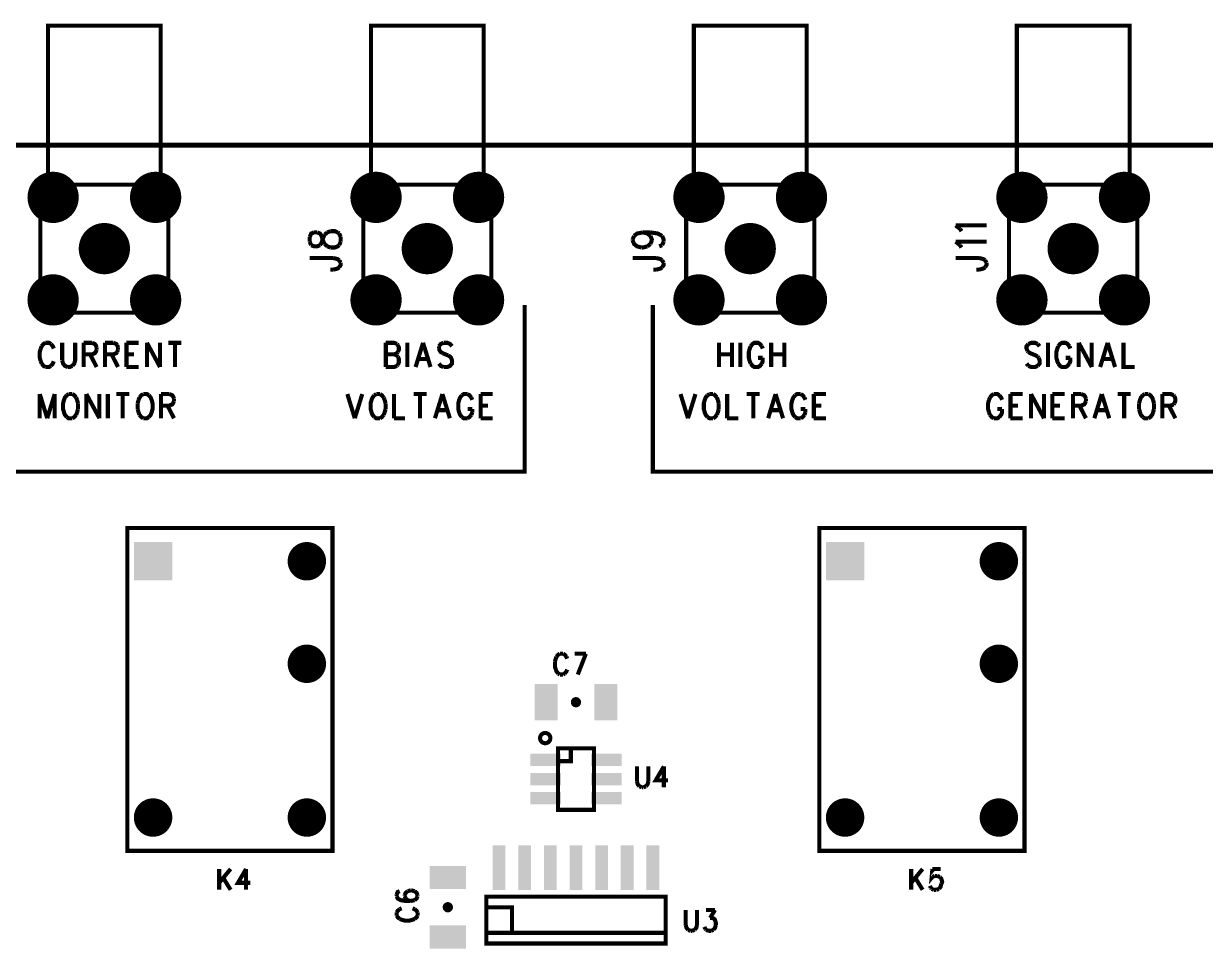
# Model space of a CAD drawing. Extents: x 7.99 to 15.49, y 7.55 to 10.6.
# Drawn here: x 10.672 to 12.978, y 8.793 to 10.599 of the extents above; entities that cross this region are included whole.
import ezdxf

# ---------------------------------------------------------------- set-up
doc = ezdxf.new("R2010")
doc.units = 0
doc.layers.get('0').update_dxf_attribs({"linetype": 'CONTINUOUS'})
doc.layers.add('ASSEMBLY_PHO', color=7, linetype='CONTINUOUS')

# ---------------------------------------------------------------- blocks, each defined once
blk = doc.blocks.new('ROUND_2')
at = {"const_width": 0.05}
blk.add_lwpolyline([(-0.025, 0, 1), (0.025, 0, 1)], format="xyb", close=True, dxfattribs=at)
blk = doc.blocks.new('SQUARE_3')
blk.add_solid([(-0.0375, -0.0375), (-0.0375, 0.0375), (0.0375, -0.0375), (0.0375, 0.0375)])
blk = doc.blocks.new('ROUND_4')
at = {"const_width": 0.0375}
blk.add_lwpolyline([(-0.01875, 0, 1), (0.01875, 0, 1)], format="xyb", close=True, dxfattribs=at)
blk = doc.blocks.new('RECTANGLE_65')
blk.add_solid([(-0.0225, -0.0355), (-0.0225, 0.0355), (0.0225, -0.0355), (0.0225, 0.0355)])
blk = doc.blocks.new('RECTANGLE_72')
blk.add_solid([(-0.0355, -0.0225), (-0.0355, 0.0225), (0.0355, -0.0225), (0.0355, 0.0225)])
blk = doc.blocks.new('RECTANGLE_200')
blk.add_solid([(-0.0125, -0.0435), (-0.0125, 0.0435), (0.0125, -0.0435), (0.0125, 0.0435)])
blk = doc.blocks.new('RECTANGLE_201')
blk.add_solid([(-0.03, -0.012), (-0.03, 0.012), (0.03, -0.012), (0.03, 0.012)])

msp = doc.modelspace()

# ---------------------------------------------------------------- linework, layer by layer
at = {"layer": 'ASSEMBLY_PHO'}
for points, const_width in [([(10.72, 10.285), (10.72, 10.595), (10.94, 10.595), (10.94, 10.28401)], 0.008), ([(11.35, 10.285), (11.35, 10.595), (11.57, 10.595), (11.57, 10.28401)], 0.008), ([(11.98, 10.285), (11.98, 10.595), (12.2, 10.595), (12.2, 10.28401)], 0.008), ([(12.61, 10.285), (12.61, 10.595), (12.83, 10.595), (12.83, 10.28401)], 0.008), ([(8, 8), (15.48, 8), (15.48, 10.362), (8, 10.362), (8, 8)], 0.01), ([(10.705, 10.035), (10.705, 10.285), (10.955, 10.285), (10.955, 10.035), (10.705, 10.035)], 0.008), ([(11.335, 10.035), (11.335, 10.285), (11.585, 10.285), (11.585, 10.035), (11.335, 10.035)], 0.008), ([(11.965, 10.035), (11.965, 10.285), (12.215, 10.285), (12.215, 10.035), (11.965, 10.035)], 0.008), ([(12.595, 10.035), (12.595, 10.285), (12.845, 10.285), (12.845, 10.035), (12.595, 10.035)], 0.008), ([(11.23925, 10.19172), (11.2335, 10.18945), (11.23062, 10.18263)], 0.008), ([(11.245, 10.19172), (11.23925, 10.19172)], 0.008), ([(11.25362, 10.1849), (11.25075, 10.18945), (11.245, 10.19172)], 0.008), ([(11.25362, 10.17127), (11.2565, 10.18036), (11.25937, 10.18718)], 0.008), ([(11.25937, 10.18718), (11.26512, 10.19172)], 0.008), ([(11.26512, 10.19172), (11.27087, 10.194)], 0.008), ([(11.27087, 10.194), (11.2795, 10.194), (11.28525, 10.19172)], 0.008), ([(11.28525, 10.19172), (11.28812, 10.18945)], 0.008), ([(11.28812, 10.18945), (11.291, 10.18263)], 0.008), ([(11.8635, 10.1849), (11.86925, 10.18945), (11.88075, 10.19172)], 0.008), ([(11.88075, 10.19172), (11.88937, 10.18945)], 0.008), ([(11.88075, 10.19172), (11.89512, 10.19172)], 0.008), ([(11.88937, 10.18945), (11.89512, 10.1849)], 0.008), ([(11.89512, 10.19172), (11.9095, 10.18945), (11.91812, 10.1849)], 0.008), ([(12.49925, 10.19854), (12.49062, 10.20536)], 0.008), ([(12.49062, 10.20536), (12.551, 10.20536)], 0.008), ([(12.50212, 10.194), (12.49925, 10.19854)], 0.008), ([(11.23062, 10.18263), (11.23062, 10.17354)], 0.008), ([(11.23062, 10.17354), (11.2335, 10.16672)], 0.008), ([(11.2335, 10.16672), (11.23925, 10.16445), (11.245, 10.16445), (11.25075, 10.16672)], 0.008), ([(11.25075, 10.16672), (11.25362, 10.17127)], 0.008), ([(11.2565, 10.17581), (11.25362, 10.1849)], 0.008), ([(11.25937, 10.169), (11.2565, 10.17581)], 0.008), ([(11.26512, 10.16445), (11.25937, 10.169)], 0.008), ([(11.27087, 10.16218), (11.26512, 10.16445)], 0.008), ([(11.28812, 10.16672), (11.28525, 10.16445), (11.2795, 10.16218), (11.27087, 10.16218)], 0.008), ([(11.291, 10.17354), (11.28812, 10.16672)], 0.008), ([(11.291, 10.18263), (11.291, 10.17354)], 0.008), ([(11.86062, 10.17809), (11.8635, 10.1849)], 0.008), ([(11.86062, 10.17581), (11.86062, 10.17809)], 0.008), ([(11.87787, 10.16218), (11.86925, 10.16445), (11.8635, 10.169), (11.86062, 10.17581)], 0.008), ([(11.88937, 10.16445), (11.88075, 10.16218), (11.87787, 10.16218)], 0.008), ([(11.89512, 10.169), (11.88937, 10.16445)], 0.008), ([(11.89512, 10.1849), (11.898, 10.17809), (11.898, 10.17581)], 0.008), ([(11.898, 10.17581), (11.89512, 10.169)], 0.008), ([(11.91812, 10.16672), (11.91237, 10.16445)], 0.008), ([(11.91812, 10.1849), (11.921, 10.17809), (11.921, 10.17354)], 0.008), ([(11.921, 10.17354), (11.91812, 10.16672)], 0.008), ([(12.49925, 10.16672), (12.49062, 10.17354)], 0.008), ([(12.49062, 10.17354), (12.551, 10.17354)], 0.008), ([(12.50212, 10.16218), (12.49925, 10.16672)], 0.008), ([(11.23062, 10.14172), (11.27662, 10.14172)], 0.008), ([(11.27662, 10.14172), (11.28525, 10.13945), (11.28812, 10.13718)], 0.008), ([(11.86062, 10.14172), (11.90662, 10.14172)], 0.008), ([(11.90662, 10.14172), (11.91525, 10.13945), (11.91812, 10.13718)], 0.008), ([(12.49062, 10.14172), (12.53662, 10.14172)], 0.008), ([(12.53662, 10.14172), (12.54525, 10.13945), (12.54812, 10.13718)], 0.008), ([(11.27662, 10.119), (11.27087, 10.119)], 0.008), ([(11.28812, 10.12354), (11.28525, 10.12127), (11.27662, 10.119)], 0.008), ([(11.28812, 10.13718), (11.291, 10.13263)], 0.008), ([(11.291, 10.13263), (11.291, 10.12809), (11.28812, 10.12354)], 0.008), ([(11.90662, 10.119), (11.90087, 10.119)], 0.008), ([(11.91812, 10.12354), (11.91525, 10.12127), (11.90662, 10.119)], 0.008), ([(11.91812, 10.13718), (11.921, 10.13263)], 0.008), ([(11.921, 10.13263), (11.921, 10.12809), (11.91812, 10.12354)], 0.008), ([(12.53662, 10.119), (12.53087, 10.119)], 0.008), ([(12.54812, 10.12354), (12.54525, 10.12127), (12.53662, 10.119)], 0.008), ([(12.54812, 10.13718), (12.551, 10.13263)], 0.008), ([(12.551, 10.13263), (12.551, 10.12809), (12.54812, 10.12354)], 0.008), ([(10.075, 9.725), (11.65, 9.725), (11.65, 10.05)], 0.008), ([(13.45, 9.725), (11.9, 9.725), (11.9, 10.05)], 0.008), ([(10.70581, 9.965), (10.704, 9.95825), (10.704, 9.947), (10.70581, 9.94025)], 0.008), ([(10.70763, 9.9695), (10.70581, 9.965)], 0.008), ([(10.7149, 9.97625), (10.71127, 9.974), (10.70763, 9.9695)], 0.008), ([(10.72581, 9.974), (10.72218, 9.97625), (10.7149, 9.97625)], 0.008), ([(10.73127, 9.965), (10.72945, 9.9695), (10.72581, 9.974)], 0.008), ([(10.74763, 9.97625), (10.74763, 9.9425)], 0.008), ([(10.76763, 9.93125), (10.77127, 9.93575), (10.77309, 9.9425), (10.77309, 9.97625)], 0.008), ([(10.78945, 9.97625), (10.78945, 9.929)], 0.008), ([(10.78945, 9.97625), (10.80581, 9.97625)], 0.008), ([(10.80581, 9.97625), (10.81127, 9.974), (10.81309, 9.97175), (10.8149, 9.96725)], 0.008), ([(10.8149, 9.96275), (10.81309, 9.95825), (10.81127, 9.956), (10.80581, 9.95375)], 0.008), ([(10.8149, 9.96725), (10.8149, 9.96275)], 0.008), ([(10.83127, 9.97625), (10.83127, 9.929)], 0.008), ([(10.83127, 9.97625), (10.84763, 9.97625)], 0.008), ([(10.84763, 9.97625), (10.85309, 9.974), (10.8549, 9.97175)], 0.008), ([(10.8549, 9.95825), (10.85309, 9.956), (10.84763, 9.95375)], 0.008), ([(10.8549, 9.97175), (10.85672, 9.96725)], 0.008), ([(10.85672, 9.96275), (10.8549, 9.95825)], 0.008), ([(10.85672, 9.96725), (10.85672, 9.96275)], 0.008), ([(10.87309, 9.97625), (10.87309, 9.929)], 0.008), ([(10.87309, 9.97625), (10.89672, 9.97625)], 0.008), ([(10.91309, 9.97625), (10.91309, 9.929)], 0.008), ([(10.91309, 9.97625), (10.93854, 9.929)], 0.008), ([(10.93854, 9.97625), (10.93854, 9.929)], 0.008), ([(10.9549, 9.97625), (10.98036, 9.97625)], 0.008), ([(10.96763, 9.97625), (10.96763, 9.929)], 0.008), ([(11.379, 9.97625), (11.379, 9.929)], 0.008), ([(11.379, 9.97625), (11.39536, 9.97625), (11.40081, 9.974)], 0.008), ([(11.40081, 9.956), (11.39536, 9.95375)], 0.008), ([(11.40081, 9.974), (11.40263, 9.97175)], 0.008), ([(11.40263, 9.95825), (11.40081, 9.956)], 0.008), ([(11.40263, 9.97175), (11.40445, 9.96725), (11.40445, 9.96275), (11.40263, 9.95825)], 0.008), ([(11.42081, 9.97625), (11.42081, 9.929)], 0.008), ([(11.45172, 9.97625), (11.43718, 9.929)], 0.008), ([(11.45172, 9.97625), (11.46627, 9.929)], 0.008), ([(11.49172, 9.97625), (11.48627, 9.974), (11.48263, 9.9695)], 0.008), ([(11.48263, 9.9695), (11.48263, 9.965)], 0.008), ([(11.48263, 9.965), (11.48445, 9.9605), (11.48627, 9.95825), (11.4899, 9.956)], 0.008), ([(11.4899, 9.956), (11.50081, 9.9515)], 0.008), ([(11.50809, 9.9695), (11.50445, 9.974), (11.499, 9.97625), (11.49172, 9.97625)], 0.008), ([(12.029, 9.97625), (12.029, 9.929)], 0.008), ([(12.05445, 9.97625), (12.05445, 9.929)], 0.008), ([(12.07081, 9.97625), (12.07081, 9.929)], 0.008), ([(12.09081, 9.9695), (12.089, 9.965), (12.08718, 9.95825), (12.08718, 9.947), (12.089, 9.94025), (12.09081, 9.93575)], 0.008), ([(12.11263, 9.9695), (12.109, 9.974), (12.10536, 9.97625), (12.09809, 9.97625), (12.09445, 9.974), (12.09081, 9.9695)], 0.008), ([(12.11445, 9.965), (12.11263, 9.9695)], 0.008), ([(12.13081, 9.97625), (12.13081, 9.929)], 0.008), ([(12.15627, 9.97625), (12.15627, 9.929)], 0.008), ([(12.63263, 9.974), (12.629, 9.9695), (12.629, 9.965), (12.63081, 9.9605)], 0.008), ([(12.63081, 9.9605), (12.63263, 9.95825)], 0.008), ([(12.65081, 9.974), (12.64536, 9.97625), (12.63809, 9.97625), (12.63263, 9.974)], 0.008), ([(12.63263, 9.95825), (12.63627, 9.956), (12.64718, 9.9515), (12.65081, 9.94925)], 0.008), ([(12.65445, 9.9695), (12.65081, 9.974)], 0.008), ([(12.67081, 9.97625), (12.67081, 9.929)], 0.008), ([(12.69081, 9.9695), (12.689, 9.965), (12.68718, 9.95825), (12.68718, 9.947), (12.689, 9.94025), (12.69081, 9.93575)], 0.008), ([(12.71263, 9.9695), (12.709, 9.974), (12.70536, 9.97625), (12.69809, 9.97625), (12.69445, 9.974), (12.69081, 9.9695)], 0.008), ([(12.71445, 9.965), (12.71263, 9.9695)], 0.008), ([(12.73081, 9.97625), (12.73081, 9.929)], 0.008), ([(12.73081, 9.97625), (12.75627, 9.929)], 0.008), ([(12.75627, 9.97625), (12.75627, 9.929)], 0.008), ([(12.78718, 9.97625), (12.77263, 9.929)], 0.008), ([(12.78718, 9.97625), (12.80172, 9.929)], 0.008), ([(12.81809, 9.97625), (12.81809, 9.929), (12.8399, 9.929)], 0.008), ([(10.70581, 9.94025), (10.70763, 9.93575)], 0.008), ([(10.70763, 9.93575), (10.71127, 9.93125), (10.7149, 9.929)], 0.008), ([(10.72581, 9.93125), (10.72945, 9.93575), (10.73127, 9.94025)], 0.008), ([(10.74763, 9.9425), (10.74945, 9.93575), (10.75309, 9.93125), (10.75854, 9.929)], 0.008), ([(10.80581, 9.95375), (10.78945, 9.95375)], 0.008), ([(10.80218, 9.95375), (10.8149, 9.929)], 0.008), ([(10.84763, 9.95375), (10.83127, 9.95375)], 0.008), ([(10.844, 9.95375), (10.85672, 9.929)], 0.008), ([(10.87309, 9.95375), (10.88763, 9.95375)], 0.008), ([(11.379, 9.95375), (11.39536, 9.95375), (11.40081, 9.9515)], 0.008), ([(11.40081, 9.9515), (11.40263, 9.94925)], 0.008), ([(11.40263, 9.9335), (11.40081, 9.93125)], 0.008), ([(11.40263, 9.94925), (11.40445, 9.94475), (11.40445, 9.938), (11.40263, 9.9335)], 0.008), ([(11.44263, 9.94475), (11.46081, 9.94475)], 0.008), ([(11.49172, 9.929), (11.48627, 9.93125), (11.48263, 9.93575)], 0.008), ([(11.50081, 9.9515), (11.50445, 9.94925), (11.50627, 9.947), (11.50809, 9.9425), (11.50809, 9.93575), (11.50445, 9.93125), (11.499, 9.929), (11.49172, 9.929)], 0.008), ([(12.029, 9.95375), (12.05445, 9.95375)], 0.008), ([(12.09081, 9.93575), (12.09445, 9.93125), (12.09809, 9.929), (12.10536, 9.929), (12.109, 9.93125), (12.11263, 9.93575)], 0.008), ([(12.10536, 9.947), (12.11445, 9.947)], 0.008), ([(12.11263, 9.93575), (12.11445, 9.94025), (12.11445, 9.947)], 0.008), ([(12.13081, 9.95375), (12.15627, 9.95375)], 0.008), ([(12.63263, 9.93125), (12.629, 9.93575)], 0.008), ([(12.65081, 9.94925), (12.65263, 9.947)], 0.008), ([(12.65263, 9.947), (12.65445, 9.9425), (12.65445, 9.93575), (12.65081, 9.93125)], 0.008), ([(12.69081, 9.93575), (12.69445, 9.93125), (12.69809, 9.929), (12.70536, 9.929), (12.709, 9.93125), (12.71263, 9.93575)], 0.008), ([(12.70536, 9.947), (12.71445, 9.947)], 0.008), ([(12.71263, 9.93575), (12.71445, 9.94025), (12.71445, 9.947)], 0.008), ([(12.77809, 9.94475), (12.79627, 9.94475)], 0.008), ([(10.7149, 9.929), (10.72218, 9.929), (10.72581, 9.93125)], 0.008), ([(10.75854, 9.929), (10.76218, 9.929), (10.76763, 9.93125)], 0.008), ([(10.87309, 9.929), (10.89672, 9.929)], 0.008), ([(11.40081, 9.93125), (11.39536, 9.929), (11.379, 9.929)], 0.008), ([(12.65081, 9.93125), (12.64536, 9.929), (12.63809, 9.929), (12.63263, 9.93125)], 0.008), ([(10.704, 9.87625), (10.704, 9.829)], 0.008), ([(10.704, 9.87625), (10.71854, 9.829)], 0.008), ([(10.73309, 9.87625), (10.71854, 9.829)], 0.008), ([(10.73309, 9.87625), (10.73309, 9.829)], 0.008), ([(10.75672, 9.874), (10.75309, 9.8695), (10.75127, 9.865), (10.74945, 9.85825), (10.74945, 9.847), (10.75127, 9.84025), (10.75309, 9.83575), (10.75672, 9.83125)], 0.008), ([(10.76036, 9.87625), (10.75672, 9.874)], 0.008), ([(10.76763, 9.87625), (10.76036, 9.87625)], 0.008), ([(10.7749, 9.8695), (10.77127, 9.874), (10.76763, 9.87625)], 0.008), ([(10.77672, 9.865), (10.7749, 9.8695)], 0.008), ([(10.77854, 9.85825), (10.77672, 9.865)], 0.008), ([(10.7949, 9.87625), (10.7949, 9.829)], 0.008), ([(10.7949, 9.87625), (10.82036, 9.829)], 0.008), ([(10.82036, 9.87625), (10.82036, 9.829)], 0.008), ([(10.83672, 9.87625), (10.83672, 9.829)], 0.008), ([(10.85309, 9.87625), (10.87854, 9.87625)], 0.008), ([(10.86581, 9.87625), (10.86581, 9.829)], 0.008), ([(10.89672, 9.865), (10.8949, 9.85825)], 0.008), ([(10.89854, 9.8695), (10.89672, 9.865)], 0.008), ([(10.90581, 9.87625), (10.90218, 9.874), (10.89854, 9.8695)], 0.008), ([(10.91672, 9.874), (10.91309, 9.87625), (10.90581, 9.87625)], 0.008), ([(10.91672, 9.83125), (10.92036, 9.83575), (10.92218, 9.84025), (10.924, 9.847), (10.924, 9.85825), (10.92218, 9.865), (10.92036, 9.8695), (10.91672, 9.874)], 0.008), ([(10.94036, 9.87625), (10.94036, 9.829)], 0.008), ([(10.94036, 9.87625), (10.95672, 9.87625)], 0.008), ([(10.95672, 9.87625), (10.96218, 9.874), (10.964, 9.87175), (10.96581, 9.86725)], 0.008), ([(10.96581, 9.86725), (10.96581, 9.86275)], 0.008), ([(11.304, 9.87625), (11.31854, 9.829)], 0.008), ([(11.33309, 9.87625), (11.31854, 9.829)], 0.008), ([(11.35672, 9.874), (11.35309, 9.8695), (11.35127, 9.865), (11.34945, 9.85825), (11.34945, 9.847), (11.35127, 9.84025), (11.35309, 9.83575), (11.35672, 9.83125)], 0.008), ([(11.36036, 9.87625), (11.35672, 9.874)], 0.008), ([(11.36763, 9.87625), (11.36036, 9.87625)], 0.008), ([(11.3749, 9.8695), (11.37127, 9.874), (11.36763, 9.87625)], 0.008), ([(11.37672, 9.865), (11.3749, 9.8695)], 0.008), ([(11.37854, 9.85825), (11.37672, 9.865)], 0.008), ([(11.3949, 9.87625), (11.3949, 9.829)], 0.008), ([(11.43309, 9.87625), (11.45854, 9.87625)], 0.008), ([(11.44581, 9.87625), (11.44581, 9.829)], 0.008), ([(11.48945, 9.87625), (11.4749, 9.829)], 0.008), ([(11.48945, 9.87625), (11.504, 9.829)], 0.008), ([(11.52763, 9.874), (11.524, 9.8695), (11.52218, 9.865), (11.52036, 9.85825), (11.52036, 9.847), (11.52218, 9.84025), (11.524, 9.83575), (11.52763, 9.83125)], 0.008), ([(11.53854, 9.87625), (11.53127, 9.87625), (11.52763, 9.874)], 0.008), ([(11.54581, 9.8695), (11.54218, 9.874), (11.53854, 9.87625)], 0.008), ([(11.54763, 9.865), (11.54581, 9.8695)], 0.008), ([(11.564, 9.87625), (11.564, 9.829)], 0.008), ([(11.564, 9.87625), (11.58763, 9.87625)], 0.008), ([(11.954, 9.87625), (11.96854, 9.829)], 0.008), ([(11.98309, 9.87625), (11.96854, 9.829)], 0.008), ([(12.00672, 9.874), (12.00309, 9.8695), (12.00127, 9.865), (11.99945, 9.85825), (11.99945, 9.847), (12.00127, 9.84025), (12.00309, 9.83575), (12.00672, 9.83125)], 0.008), ([(12.01036, 9.87625), (12.00672, 9.874)], 0.008), ([(12.01763, 9.87625), (12.01036, 9.87625)], 0.008), ([(12.0249, 9.8695), (12.02127, 9.874), (12.01763, 9.87625)], 0.008), ([(12.02672, 9.865), (12.0249, 9.8695)], 0.008), ([(12.02854, 9.85825), (12.02672, 9.865)], 0.008), ([(12.0449, 9.87625), (12.0449, 9.829)], 0.008), ([(12.08309, 9.87625), (12.10854, 9.87625)], 0.008), ([(12.09581, 9.87625), (12.09581, 9.829)], 0.008), ([(12.13945, 9.87625), (12.1249, 9.829)], 0.008), ([(12.13945, 9.87625), (12.154, 9.829)], 0.008), ([(12.17763, 9.874), (12.174, 9.8695), (12.17218, 9.865), (12.17036, 9.85825), (12.17036, 9.847), (12.17218, 9.84025), (12.174, 9.83575), (12.17763, 9.83125)], 0.008), ([(12.18854, 9.87625), (12.18127, 9.87625), (12.17763, 9.874)], 0.008), ([(12.19581, 9.8695), (12.19218, 9.874), (12.18854, 9.87625)], 0.008), ([(12.19763, 9.865), (12.19581, 9.8695)], 0.008), ([(12.214, 9.87625), (12.214, 9.829)], 0.008), ([(12.214, 9.87625), (12.23763, 9.87625)], 0.008), ([(12.55581, 9.865), (12.554, 9.85825), (12.554, 9.847), (12.55581, 9.84025)], 0.008), ([(12.55763, 9.8695), (12.55581, 9.865)], 0.008), ([(12.5649, 9.87625), (12.56127, 9.874), (12.55763, 9.8695)], 0.008), ([(12.57581, 9.874), (12.57218, 9.87625), (12.5649, 9.87625)], 0.008), ([(12.58127, 9.865), (12.57945, 9.8695), (12.57581, 9.874)], 0.008), ([(12.59763, 9.87625), (12.59763, 9.829)], 0.008), ([(12.59763, 9.87625), (12.62127, 9.87625)], 0.008), ([(12.63763, 9.87625), (12.63763, 9.829)], 0.008), ([(12.63763, 9.87625), (12.66309, 9.829)], 0.008), ([(12.66309, 9.87625), (12.66309, 9.829)], 0.008), ([(12.67945, 9.87625), (12.67945, 9.829)], 0.008), ([(12.67945, 9.87625), (12.70309, 9.87625)], 0.008), ([(12.71945, 9.87625), (12.71945, 9.829)], 0.008), ([(12.71945, 9.87625), (12.73581, 9.87625)], 0.008), ([(12.73581, 9.87625), (12.74127, 9.874), (12.74309, 9.87175), (12.7449, 9.86725)], 0.008), ([(12.7449, 9.86725), (12.7449, 9.86275)], 0.008), ([(12.77581, 9.87625), (12.76127, 9.829)], 0.008), ([(12.77581, 9.87625), (12.79036, 9.829)], 0.008), ([(12.80672, 9.87625), (12.83218, 9.87625)], 0.008), ([(12.81945, 9.87625), (12.81945, 9.829)], 0.008), ([(12.85581, 9.874), (12.85218, 9.8695), (12.85036, 9.865), (12.84854, 9.85825)], 0.008), ([(12.85945, 9.87625), (12.85581, 9.874)], 0.008), ([(12.86672, 9.87625), (12.85945, 9.87625)], 0.008), ([(12.87581, 9.865), (12.874, 9.8695), (12.87036, 9.874), (12.86672, 9.87625)], 0.008), ([(12.87763, 9.85825), (12.87581, 9.865)], 0.008), ([(12.894, 9.87625), (12.894, 9.829)], 0.008), ([(12.894, 9.87625), (12.91036, 9.87625), (12.91581, 9.874)], 0.008), ([(12.91581, 9.874), (12.91763, 9.87175)], 0.008), ([(12.91763, 9.87175), (12.91945, 9.86725), (12.91945, 9.86275), (12.91763, 9.85825)], 0.008), ([(10.7749, 9.83575), (10.77672, 9.84025)], 0.008), ([(10.77672, 9.84025), (10.77854, 9.847)], 0.008), ([(10.77854, 9.847), (10.77854, 9.85825)], 0.008), ([(10.8949, 9.85825), (10.8949, 9.847)], 0.008), ([(10.8949, 9.847), (10.89672, 9.84025)], 0.008), ([(10.89672, 9.84025), (10.89854, 9.83575)], 0.008), ([(10.95672, 9.85375), (10.94036, 9.85375)], 0.008), ([(10.95309, 9.85375), (10.96581, 9.829)], 0.008), ([(10.96581, 9.86275), (10.964, 9.85825), (10.96218, 9.856), (10.95672, 9.85375)], 0.008), ([(11.3749, 9.83575), (11.37672, 9.84025)], 0.008), ([(11.37672, 9.84025), (11.37854, 9.847)], 0.008), ([(11.37854, 9.847), (11.37854, 9.85825)], 0.008), ([(11.48036, 9.84475), (11.49854, 9.84475)], 0.008), ([(11.53854, 9.847), (11.54763, 9.847)], 0.008), ([(11.54581, 9.83575), (11.54763, 9.84025)], 0.008), ([(11.54763, 9.84025), (11.54763, 9.847)], 0.008), ([(11.564, 9.85375), (11.57854, 9.85375)], 0.008), ([(12.0249, 9.83575), (12.02672, 9.84025)], 0.008), ([(12.02672, 9.84025), (12.02854, 9.847)], 0.008), ([(12.02854, 9.847), (12.02854, 9.85825)], 0.008), ([(12.13036, 9.84475), (12.14854, 9.84475)], 0.008), ([(12.18854, 9.847), (12.19763, 9.847)], 0.008), ([(12.19581, 9.83575), (12.19763, 9.84025)], 0.008), ([(12.19763, 9.84025), (12.19763, 9.847)], 0.008), ([(12.214, 9.85375), (12.22854, 9.85375)], 0.008), ([(12.55581, 9.84025), (12.55763, 9.83575)], 0.008), ([(12.57218, 9.847), (12.58127, 9.847)], 0.008), ([(12.57581, 9.83125), (12.57945, 9.83575), (12.58127, 9.84025), (12.58127, 9.847)], 0.008), ([(12.59763, 9.85375), (12.61218, 9.85375)], 0.008), ([(12.67945, 9.85375), (12.694, 9.85375)], 0.008), ([(12.73581, 9.85375), (12.71945, 9.85375)], 0.008), ([(12.73218, 9.85375), (12.7449, 9.829)], 0.008), ([(12.7449, 9.86275), (12.74309, 9.85825), (12.74127, 9.856), (12.73581, 9.85375)], 0.008), ([(12.76672, 9.84475), (12.7849, 9.84475)], 0.008), ([(12.84854, 9.85825), (12.84854, 9.847)], 0.008), ([(12.84854, 9.847), (12.85036, 9.84025), (12.85218, 9.83575), (12.85581, 9.83125)], 0.008), ([(12.86672, 9.829), (12.87036, 9.83125), (12.874, 9.83575), (12.87581, 9.84025)], 0.008), ([(12.87581, 9.84025), (12.87763, 9.847)], 0.008), ([(12.87763, 9.847), (12.87763, 9.85825)], 0.008), ([(12.91581, 9.856), (12.91036, 9.85375), (12.894, 9.85375)], 0.008), ([(12.90672, 9.85375), (12.91945, 9.829)], 0.008), ([(12.91763, 9.85825), (12.91581, 9.856)], 0.008), ([(10.75672, 9.83125), (10.76036, 9.829), (10.76763, 9.829)], 0.008), ([(10.76763, 9.829), (10.77127, 9.83125), (10.7749, 9.83575)], 0.008), ([(10.89854, 9.83575), (10.90218, 9.83125), (10.90581, 9.829)], 0.008), ([(10.90581, 9.829), (10.91309, 9.829), (10.91672, 9.83125)], 0.008), ([(11.35672, 9.83125), (11.36036, 9.829), (11.36763, 9.829)], 0.008), ([(11.36763, 9.829), (11.37127, 9.83125), (11.3749, 9.83575)], 0.008), ([(11.3949, 9.829), (11.41672, 9.829)], 0.008), ([(11.52763, 9.83125), (11.53127, 9.829), (11.53854, 9.829)], 0.008), ([(11.53854, 9.829), (11.54218, 9.83125), (11.54581, 9.83575)], 0.008), ([(11.564, 9.829), (11.58763, 9.829)], 0.008), ([(12.00672, 9.83125), (12.01036, 9.829), (12.01763, 9.829)], 0.008), ([(12.01763, 9.829), (12.02127, 9.83125), (12.0249, 9.83575)], 0.008), ([(12.0449, 9.829), (12.06672, 9.829)], 0.008), ([(12.17763, 9.83125), (12.18127, 9.829), (12.18854, 9.829)], 0.008), ([(12.18854, 9.829), (12.19218, 9.83125), (12.19581, 9.83575)], 0.008), ([(12.214, 9.829), (12.23763, 9.829)], 0.008), ([(12.55763, 9.83575), (12.56127, 9.83125), (12.5649, 9.829)], 0.008), ([(12.5649, 9.829), (12.57218, 9.829), (12.57581, 9.83125)], 0.008), ([(12.59763, 9.829), (12.62127, 9.829)], 0.008), ([(12.67945, 9.829), (12.70309, 9.829)], 0.008), ([(12.85581, 9.83125), (12.85945, 9.829), (12.86672, 9.829)], 0.008), ([(10.875, 9.615), (10.875, 8.985), (11.275, 8.985), (11.275, 9.615), (10.875, 9.615)], 0.008), ([(12.225, 9.615), (12.225, 8.985), (12.625, 8.985), (12.625, 9.615), (12.225, 9.615)], 0.008), ([(11.71218, 9.36387), (11.71059, 9.36), (11.709, 9.35418)], 0.008), ([(11.71854, 9.36968), (11.71536, 9.36775), (11.71218, 9.36387)], 0.008), ([(11.7249, 9.36968), (11.71854, 9.36968)], 0.008), ([(11.73127, 9.36387), (11.72809, 9.36775), (11.7249, 9.36968)], 0.008), ([(11.73286, 9.36), (11.73127, 9.36387)], 0.008), ([(11.74718, 9.36968), (11.76945, 9.36968)], 0.008), ([(11.76945, 9.36968), (11.75354, 9.329)], 0.008), ([(11.709, 9.35418), (11.709, 9.3445), (11.71059, 9.33868)], 0.008), ([(11.71059, 9.33868), (11.71218, 9.33481), (11.71536, 9.33093)], 0.008), ([(11.72809, 9.33093), (11.73127, 9.33481), (11.73286, 9.33868)], 0.008), ([(11.71536, 9.33093), (11.71854, 9.329)], 0.008), ([(11.71854, 9.329), (11.7249, 9.329)], 0.008), ([(11.7249, 9.329), (11.72809, 9.33093)], 0.008), ([(11.715, 9.185), (11.715, 9.065), (11.785, 9.065), (11.785, 9.185), (11.715, 9.185)], 0.008), ([(11.74, 9.185), (11.74, 9.16), (11.715, 9.16)], 0.008), ([(11.869, 9.14968), (11.869, 9.12062)], 0.008), ([(11.89127, 9.12062), (11.89127, 9.14968)], 0.008), ([(11.9215, 9.14968), (11.90559, 9.12256), (11.92945, 9.12256)], 0.008), ([(11.9215, 9.14968), (11.9215, 9.109)], 0.008), ([(11.869, 9.12062), (11.87059, 9.11481), (11.87377, 9.11093)], 0.008), ([(11.87377, 9.11093), (11.87854, 9.109)], 0.008), ([(11.87854, 9.109), (11.88172, 9.109)], 0.008), ([(11.88172, 9.109), (11.8865, 9.11093)], 0.008), ([(11.8865, 9.11093), (11.88968, 9.11481), (11.89127, 9.12062)], 0.008), ([(11.054, 8.94968), (11.054, 8.909)], 0.008), ([(11.07627, 8.94968), (11.054, 8.92256)], 0.008), ([(11.1065, 8.94968), (11.09059, 8.92256), (11.11445, 8.92256)], 0.008), ([(11.1065, 8.94968), (11.1065, 8.909)], 0.008), ([(12.404, 8.94968), (12.404, 8.909)], 0.008), ([(12.42627, 8.94968), (12.404, 8.92256)], 0.008), ([(12.44536, 8.94968), (12.44377, 8.93225), (12.44536, 8.93418)], 0.008), ([(12.46127, 8.94968), (12.44536, 8.94968)], 0.008), ([(11.06195, 8.93225), (11.07627, 8.909)], 0.008), ([(12.41195, 8.93225), (12.42627, 8.909)], 0.008), ([(12.44536, 8.93418), (12.45013, 8.93612)], 0.008), ([(12.45013, 8.93612), (12.4549, 8.93612)], 0.008), ([(12.4549, 8.93612), (12.45968, 8.93418)], 0.008), ([(12.46286, 8.92062), (12.46127, 8.91481), (12.45809, 8.91093)], 0.008), ([(12.45968, 8.93418), (12.46286, 8.93031), (12.46445, 8.9245), (12.46286, 8.92062)], 0.008), ([(11.40612, 8.90627), (11.40225, 8.90468), (11.40031, 8.8999)], 0.008), ([(11.40031, 8.8999), (11.40031, 8.89672)], 0.008), ([(11.40031, 8.89672), (11.40225, 8.89195), (11.40806, 8.88877), (11.41775, 8.88718), (11.42743, 8.88718)], 0.008), ([(11.42162, 8.90627), (11.41775, 8.90309), (11.41581, 8.89831)], 0.008), ([(11.41581, 8.89831), (11.41581, 8.89672)], 0.008), ([(11.41581, 8.89672), (11.41775, 8.89195), (11.42162, 8.88877)], 0.008), ([(11.42743, 8.90786), (11.42162, 8.90627)], 0.008), ([(11.42937, 8.90786), (11.42743, 8.90786)], 0.008), ([(11.43518, 8.90627), (11.42937, 8.90786)], 0.008), ([(11.441, 8.89831), (11.43906, 8.90309), (11.43518, 8.90627)], 0.008), ([(11.43518, 8.88877), (11.43906, 8.89195), (11.441, 8.89672)], 0.008), ([(11.441, 8.89672), (11.441, 8.89831)], 0.008), ([(11.575, 8.8956), (11.925, 8.8956), (11.925, 8.8043), (11.575, 8.8043), (11.575, 8.8956)], 0.008), ([(12.44218, 8.91287), (12.44059, 8.91675)], 0.008), ([(12.44377, 8.91093), (12.44218, 8.91287)], 0.008), ([(12.44854, 8.909), (12.44377, 8.91093)], 0.008), ([(12.45331, 8.909), (12.44854, 8.909)], 0.008), ([(12.45809, 8.91093), (12.45331, 8.909)], 0.008), ([(11.41, 8.87286), (11.40612, 8.87127)], 0.008), ([(11.42162, 8.88877), (11.42743, 8.88718)], 0.008), ([(11.42743, 8.88718), (11.43518, 8.88877)], 0.008), ([(11.43518, 8.87127), (11.43131, 8.87286)], 0.008), ([(11.625, 8.825), (11.625, 8.875), (11.575, 8.875)], 0.008), ([(11.40612, 8.87127), (11.40225, 8.86809), (11.40031, 8.8649)], 0.008), ([(11.40031, 8.8649), (11.40031, 8.85854)], 0.008), ([(11.40031, 8.85854), (11.40225, 8.85536), (11.40612, 8.85218)], 0.008), ([(11.40612, 8.85218), (11.41, 8.85059), (11.41581, 8.849), (11.4255, 8.849), (11.43131, 8.85059), (11.43518, 8.85218)], 0.008), ([(11.441, 8.8649), (11.43906, 8.86809), (11.43518, 8.87127)], 0.008), ([(11.43518, 8.85218), (11.43906, 8.85536), (11.441, 8.85854)], 0.008), ([(11.441, 8.85854), (11.441, 8.8649)], 0.008), ([(11.964, 8.86968), (11.964, 8.84062)], 0.008), ([(11.98627, 8.84062), (11.98627, 8.86968)], 0.008), ([(12.00377, 8.86968), (12.02127, 8.86968)], 0.008), ([(12.02127, 8.86968), (12.01172, 8.85418)], 0.008), ([(12.01172, 8.85418), (12.0165, 8.85418)], 0.008), ([(12.0165, 8.85418), (12.01968, 8.85225), (12.02127, 8.85031), (12.02286, 8.8445), (12.02286, 8.84062)], 0.008), ([(11.964, 8.84062), (11.96559, 8.83481), (11.96877, 8.83093)], 0.008), ([(11.96877, 8.83093), (11.97354, 8.829)], 0.008), ([(11.97354, 8.829), (11.97672, 8.829)], 0.008), ([(11.97672, 8.829), (11.9815, 8.83093)], 0.008), ([(11.9815, 8.83093), (11.98468, 8.83481), (11.98627, 8.84062)], 0.008), ([(12.00218, 8.83287), (12.00059, 8.83675)], 0.008), ([(12.00377, 8.83093), (12.00218, 8.83287)], 0.008), ([(12.00854, 8.829), (12.00377, 8.83093)], 0.008), ([(12.01331, 8.829), (12.00854, 8.829)], 0.008), ([(12.01809, 8.83093), (12.01331, 8.829)], 0.008), ([(12.02286, 8.84062), (12.02127, 8.83481), (12.01809, 8.83093)], 0.008), ([(11.575, 8.825), (11.925, 8.825)], 0.008)]:
    msp.add_lwpolyline(points, dxfattribs=dict(at, const_width=const_width))
for points, const_width in [([(11.745, 9.275, 1), (11.755, 9.275, 1)], 0.01), ([(11.68, 9.205, 1), (11.7, 9.205, 1)], 0.008), ([(11.495, 8.875, 1), (11.505, 8.875, 1)], 0.01)]:
    msp.add_lwpolyline(points, format="xyb", close=True, dxfattribs=dict(at, const_width=const_width))

# ---------------------------------------------------------------- block references
for name, p in [('ROUND_2', (10.73, 10.26)), ('ROUND_2', (10.93, 10.26)), ('ROUND_2', (11.36, 10.26)), ('ROUND_2', (11.56, 10.26)), ('ROUND_2', (11.99, 10.26)), ('ROUND_2', (12.19, 10.26)), ('ROUND_2', (12.62, 10.26)), ('ROUND_2', (12.82, 10.26)), ('ROUND_2', (10.83, 10.16)), ('ROUND_2', (11.46, 10.16)), ('ROUND_2', (12.09, 10.16)), ('ROUND_2', (12.72, 10.16)), ('ROUND_2', (10.73, 10.06)), ('ROUND_2', (10.93, 10.06)), ('ROUND_2', (11.36, 10.06)), ('ROUND_2', (11.56, 10.06)), ('ROUND_2', (11.99, 10.06)), ('ROUND_2', (12.19, 10.06)), ('ROUND_2', (12.62, 10.06)), ('ROUND_2', (12.82, 10.06)), ('SQUARE_3', (10.925, 9.55)), ('ROUND_4', (11.225, 9.55)), ('SQUARE_3', (12.275, 9.55)), ('ROUND_4', (12.575, 9.55)), ('ROUND_4', (11.225, 9.35)), ('ROUND_4', (12.575, 9.35)), ('RECTANGLE_65', (11.69192, 9.275)), ('RECTANGLE_65', (11.80807, 9.275)), ('RECTANGLE_201', (11.69094, 9.1624)), ('RECTANGLE_201', (11.80906, 9.1624)), ('RECTANGLE_201', (11.69094, 9.125)), ('RECTANGLE_201', (11.80906, 9.125)), ('ROUND_4', (10.925, 9.05)), ('ROUND_4', (11.225, 9.05)), ('RECTANGLE_201', (11.69094, 9.0876)), ('RECTANGLE_201', (11.80906, 9.0876)), ('ROUND_4', (12.275, 9.05)), ('ROUND_4', (12.575, 9.05)), ('RECTANGLE_200', (11.6, 8.95236)), ('RECTANGLE_200', (11.65, 8.95236)), ('RECTANGLE_200', (11.7, 8.95236)), ('RECTANGLE_200', (11.75, 8.95236)), ('RECTANGLE_200', (11.8, 8.95236)), ('RECTANGLE_200', (11.85, 8.95236)), ('RECTANGLE_200', (11.9, 8.95236)), ('RECTANGLE_72', (11.5, 8.93307)), ('RECTANGLE_72', (11.5, 8.81692))]:
    msp.add_blockref(name, p, dxfattribs=at)

doc.saveas('drawing.dxf')
